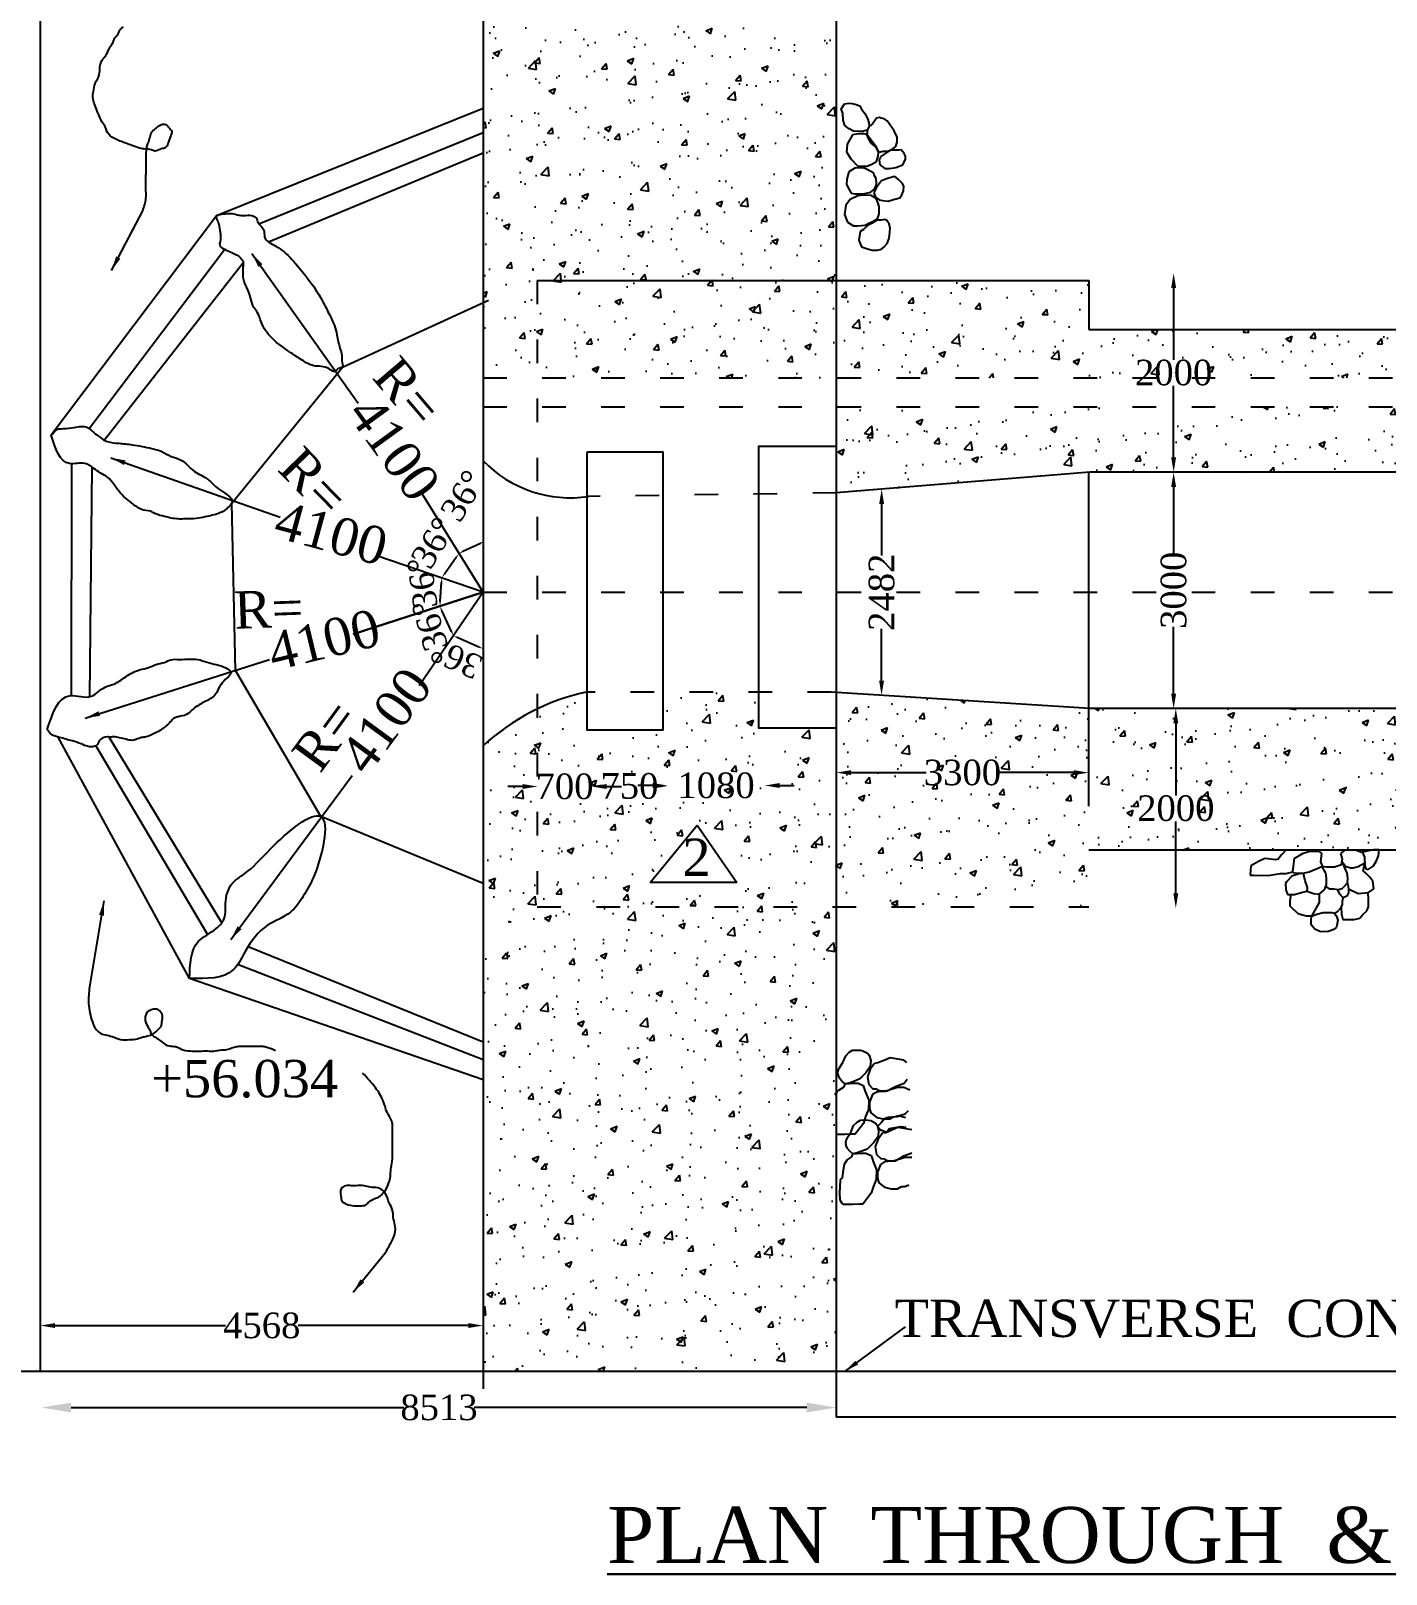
# Model space of a CAD drawing. Header units: millimetres. Extents: x 2343 to 98395, y -428 to 60462.
# Drawn here: x 50631 to 64402, y 14556 to 30239 of the extents above; entities that cross this region are included whole.
import ezdxf

# ---------------------------------------------------------------- set-up
doc = ezdxf.new("R2010")
doc.units = ezdxf.units.MM
doc.header["$MEASUREMENT"] = 0
doc.header["$PDMODE"] = 66
doc.header["$PDSIZE"] = 170
doc.linetypes.add('ACAD_ISO03W100', pattern=[30, 12, -18])
for name, color, linetype in [('DIM', 5, 'Continuous'), ('DOT LINE', 3, 'ACAD_ISO03W100'), ('DWG. LINE', 1, 'Continuous'), ('HATCH', 2, 'Continuous'), ('TEXT', 7, 'Continuous')]:
    doc.layers.add(name, color=color, linetype=linetype)
doc.layers.add('TITLE', color=7, linetype='Continuous', lineweight=30)
doc.styles.get("Standard").update_dxf_attribs({"font": 'times.ttf', "height": 260})
doc.dimstyles.get("Standard").update_dxf_attribs({"dimtxt": 260, "dimasz": 150, "dimexe": 0.18, "dimexo": 0.0625, "dimgap": 0.09, "dimtad": 0, "dimtih": 1, "dimtoh": 1, "dimdec": 1, "dimzin": 0, "dimdsep": 46, "dimtxsty": 'Standard', "dimcen": 0.09, "dimse1": 1, "dimse2": 1, "dimclrd": 5, "dimclre": 5, "dimclrt": 4, "dimadec": 0, "dimazin": 0, "dimtfac": 1, "dimtdec": 1, "dimtofl": 0, "dimtmove": 0, "dimatfit": 3, "dimfxl": 0, "dimtolj": 1, "dimtzin": 0, "dimarcsym": 0})
pattern_1 = [(50, (1115, 3101.15), (680.423, -59.5293), [71.148, -782.629]), (355, (1115, 3101.15), (-131.625, 713.561), [56.9185, -626.1034]), (100.4514, (1171.7, 3096.2), (548.798, 654.031), [60.4666, -665.1326]), (46.1842, (1115, 3290.9), (1012.429, -157.018), [106.722, -1173.944]), (96.6356, (1199.3, 3277.8), (886.66, 924.089), [90.7, -997.699]), (351.1842, (1115, 3290.9), (886.659, 924.09), [85.378, -939.155]), (21, (1209.84, 3243.44), (566.251, -381.941), [71.148, -782.629]), (326, (1209.84, 3243.44), (230.819, 687.9075), [56.9185, -626.1034]), (71.4514, (1257, 3211.6), (797.07, 305.966), [60.4666, -665.1326]), (37.5, (1114.98, 3101.15), (11.53534, 315.79695), [0, -618.5143, 0, -635.5899, 0, -628.475]), (7.5, (1114.98, 3101.15), (249.5587, 374.1554), [0, -362.381, 0, -604.2847, 0, -239.532]), (327.5, (903.43, 3101.15), (506.4062, -21.3965), [0, -237.1604, 0, -739.9404, 0, -981.844]), (317.5, (808.57, 3101.15), (553.2347, 94.9637), [0, -308.3085, 0, -491.3963, 0, -697.2516])]

# ---------------------------------------------------------------- blocks, each defined once
blk = doc.blocks.new('*D34')
at = {"layer": 'Defpoints', "color": 0}
for p in [(50740, 16608), (58815, 16608), (58815, 16249)]:
    blk.add_point(p, dxfattribs=at)
at = {"layer": 'DIM', "color": 5, "lineweight": -2}
for p, q in [((51040, 16249), (54421, 16249)), ((58515, 16249), (55134, 16249))]:
    blk.add_line(p, q, dxfattribs=at)
at = {"layer": 'DIM', "color": 5}
for points in [[(51040, 16299), (51040, 16199), (50740, 16249)], [(58515, 16299), (58515, 16199), (58815, 16249)]]:
    blk.add_solid(points, dxfattribs=at)
at = {"layer": 'DIM', "color": 4, "insert": (54778, 16249), "char_height": 260, "attachment_point": 5}
blk.add_mtext('\\A1;8513', dxfattribs=at)
blk = doc.blocks.new('*D48')
at = {"layer": 'Defpoints', "color": 0}
for p in [(55777, 22557), (56331, 22560), (56331, 22557)]:
    blk.add_point(p, dxfattribs=at)
at = {"layer": 'DIM', "color": 5, "lineweight": -2}
for p, q in [((55627, 22560), (55477, 22560)), ((56481, 22560), (56631, 22560))]:
    blk.add_line(p, q, dxfattribs=at)
at = {"layer": 'DIM', "color": 5}
for points in [[(55627, 22585), (55627, 22535), (55777, 22560)], [(56481, 22585), (56481, 22535), (56331, 22560)]]:
    blk.add_solid(points, dxfattribs=at)
at = {"layer": 'DIM', "color": 4, "insert": (56054, 22560), "char_height": 260, "attachment_point": 5}
blk.add_mtext('\\A1;700', dxfattribs=at)
blk = doc.blocks.new('*D35')
at = {"layer": 'Defpoints', "color": 0}
for p in [(56331, 22557), (57096, 22564), (57096, 22557)]:
    blk.add_point(p, dxfattribs=at)
at = {"layer": 'DIM', "color": 5, "lineweight": -2}
for p, q in [((56431, 22564), (56439, 22564)), ((56996, 22564), (56987, 22564))]:
    blk.add_line(p, q, dxfattribs=at)
at = {"layer": 'DIM', "color": 5}
for points in [[(56431, 22580), (56431, 22547), (56331, 22564)], [(56996, 22580), (56996, 22547), (57096, 22564)]]:
    blk.add_solid(points, dxfattribs=at)
at = {"layer": 'DIM', "color": 4, "insert": (56713, 22564), "char_height": 260, "attachment_point": 5}
blk.add_mtext('\\A1;750', dxfattribs=at)
blk = doc.blocks.new('*D36')
at = {"layer": 'Defpoints', "color": 0}
for p in [(57099, 22563), (58088, 22570), (58088, 22563)]:
    blk.add_point(p, dxfattribs=at)
at = {"layer": 'DIM', "color": 5, "lineweight": -2}
for p, q in [((56949, 22570), (56799, 22570)), ((58238, 22570), (58388, 22570))]:
    blk.add_line(p, q, dxfattribs=at)
at = {"layer": 'DIM', "color": 5}
for points in [[(56949, 22595), (56949, 22545), (57099, 22570)], [(58238, 22595), (58238, 22545), (58088, 22570)]]:
    blk.add_solid(points, dxfattribs=at)
at = {"layer": 'DIM', "color": 4, "insert": (57593, 22570), "char_height": 260, "attachment_point": 5}
blk.add_mtext('\\A1;1080', dxfattribs=at)
blk = doc.blocks.new('*D49')
at = {"layer": 'Defpoints', "color": 0}
for p in [(62291, 23353), (62265, 21323), (62291, 21323)]:
    blk.add_point(p, dxfattribs=at)
at = {"layer": 'DIM', "color": 5, "lineweight": -2}
for p, q in [((62265, 23203), (62265, 22470)), ((62265, 21473), (62265, 22206))]:
    blk.add_line(p, q, dxfattribs=at)
at = {"layer": 'DIM', "color": 5}
for points in [[(62240, 23203), (62290, 23203), (62265, 23353)], [(62240, 21473), (62290, 21473), (62265, 21323)]]:
    blk.add_solid(points, dxfattribs=at)
at = {"layer": 'DIM', "color": 4, "insert": (62265, 22338), "char_height": 260, "attachment_point": 5}
blk.add_mtext('\\A1;2000', dxfattribs=at)
blk = doc.blocks.new('*D37')
at = {"layer": 'Defpoints', "color": 0}
for p in [(62243, 27776), (62265, 27776), (62265, 25754)]:
    blk.add_point(p, dxfattribs=at)
at = {"layer": 'DIM', "color": 5, "lineweight": -2}
for p, q in [((62243, 27626), (62243, 26897)), ((62243, 25904), (62243, 26633))]:
    blk.add_line(p, q, dxfattribs=at)
at = {"layer": 'DIM', "color": 5}
for points in [[(62218, 27626), (62268, 27626), (62243, 27776)], [(62218, 25904), (62268, 25904), (62243, 25754)]]:
    blk.add_solid(points, dxfattribs=at)
at = {"layer": 'DIM', "color": 4, "insert": (62243, 26765), "char_height": 260, "attachment_point": 5}
blk.add_mtext('\\A1;2000', dxfattribs=at)
blk = doc.blocks.new('*D51')
at = {"layer": 'Defpoints', "color": 0}
for p in [(59276, 25582), (59275, 23487), (59275, 23487)]:
    blk.add_point(p, dxfattribs=at)
at = {"layer": 'DIM', "color": 5, "lineweight": -2}
for p, q in [((59276, 25432), (59276, 24906)), ((59275, 23637), (59275, 24162))]:
    blk.add_line(p, q, dxfattribs=at)
at = {"layer": 'DIM', "color": 5}
for points in [[(59251, 25432), (59301, 25431), (59276, 25582)], [(59250, 23637), (59300, 23637), (59275, 23487)]]:
    blk.add_solid(points, dxfattribs=at)
at = {"layer": 'DIM', "color": 4, "insert": (59276, 24534), "char_height": 260, "attachment_point": 5, "rotation": 90}
blk.add_mtext('\\A1;2482', dxfattribs=at)
blk = doc.blocks.new('*D63')
at = {"layer": 'Defpoints', "color": 0}
for p in [(50727, 17082), (55226, 17082), (55226, 17082)]:
    blk.add_point(p, dxfattribs=at)
at = {"layer": 'DIM', "color": 5, "lineweight": -2}
for p, q in [((50877, 17082), (52607, 17082)), ((55076, 17082), (53347, 17082))]:
    blk.add_line(p, q, dxfattribs=at)
at = {"layer": 'DIM', "color": 5}
for points in [[(50877, 17107), (50877, 17057), (50727, 17082)], [(55076, 17107), (55076, 17057), (55226, 17082)]]:
    blk.add_solid(points, dxfattribs=at)
at = {"layer": 'DIM', "color": 4, "insert": (52977, 17082), "char_height": 260, "attachment_point": 5}
blk.add_mtext('\\A1;4568', dxfattribs=at)
blk = doc.blocks.new('*D64')
at = {"layer": 'Defpoints', "color": 0}
for p in [(61378, 22701), (58815, 22455), (61378, 22455)]:
    blk.add_point(p, dxfattribs=at)
at = {"layer": 'DIM', "color": 5, "lineweight": -2}
for p, q in [((58965, 22701), (59727, 22701)), ((61228, 22701), (60466, 22701))]:
    blk.add_line(p, q, dxfattribs=at)
at = {"layer": 'DIM', "color": 5}
for points in [[(58965, 22726), (58965, 22676), (58815, 22701)], [(61228, 22726), (61228, 22676), (61378, 22701)]]:
    blk.add_solid(points, dxfattribs=at)
at = {"layer": 'DIM', "color": 4, "insert": (60097, 22701), "char_height": 260, "attachment_point": 5}
blk.add_mtext('\\A1;3300', dxfattribs=at)
blk = doc.blocks.new('*D65')
at = {"layer": 'Defpoints', "color": 0}
for p in [(62243, 25754), (62243, 23353), (62243, 23353)]:
    blk.add_point(p, dxfattribs=at)
at = {"layer": 'DIM', "color": 5, "lineweight": -2}
for p, q in [((62243, 25604), (62243, 24923)), ((62243, 23503), (62243, 24184))]:
    blk.add_line(p, q, dxfattribs=at)
at = {"layer": 'DIM', "color": 5}
for points in [[(62218, 25604), (62268, 25604), (62243, 25754)], [(62218, 23503), (62268, 23503), (62243, 23353)]]:
    blk.add_solid(points, dxfattribs=at)
at = {"layer": 'DIM', "color": 4, "insert": (62243, 24554), "char_height": 260, "attachment_point": 5, "rotation": 90}
blk.add_mtext('\\A1;3000', dxfattribs=at)

msp = doc.modelspace()

# ---------------------------------------------------------------- hatches: boundary and pattern name
at = {"layer": 'HATCH'}
h = msp.add_hatch(dxfattribs=at)
h.set_pattern_fill('AR-CONC', color=256, scale=94.864159, style=0)
h.set_pattern_definition(pattern_1)
h.paths.add_polyline_path([(58815.05, 30282.85), (55226.1, 30282.85), (55226.1, 26714.43), (55777.19, 26714.43), (55777.19, 27701.31), (58815.05, 27701.31)])
h = msp.add_hatch(dxfattribs=at)
h.set_pattern_fill('AR-CONC', color=256, scale=94.864159, style=0)
h.set_pattern_definition(pattern_1)
h.paths.add_polyline_path([(58815.05, 27701.31), (55777.19, 27701.31), (55777.19, 26714.43), (58815.05, 26714.43)])
h = msp.add_hatch(dxfattribs=at)
h.set_pattern_fill('AR-CONC', color=256, scale=94.864159, style=0)
h.set_pattern_definition(pattern_1)
h.paths.add_polyline_path([(63714.05, 27202.49), (61382.65, 27202.49), (61382.65, 27701.31), (58815.05, 27701.31), (58815.05, 26714.43), (63669.47, 26714.43)])
h.paths.add_polyline_path([(61923.5, 26908.89), (62562.66, 26908.89), (62562.66, 26621.01), (61923.5, 26621.01)], flags=9)
h = msp.add_hatch(dxfattribs=at)
h.set_pattern_fill('AR-CONC', color=256, scale=94.864159, style=0)
h.set_pattern_definition(pattern_1)
h.paths.add_polyline_path([(71968.47, 27202.49), (63714.05, 27202.49), (63669.47, 26714.43), (71825.35, 26714.43)])
h = msp.add_hatch(dxfattribs=at)
h.set_pattern_fill('AR-CONC', color=256, scale=94.864159, style=0)
h.set_pattern_definition(pattern_1)
h.paths.add_polyline_path([(71738.91, 26419.66), (63642.55, 26419.66), (63581.73, 25753.65), (71543.61, 25753.65)])
h.paths.add_polyline_path([(65575.22, 26622.01), (66187.56, 26622.01), (66187.56, 26334.14), (65575.22, 26334.14)], flags=9)
h = msp.add_hatch(dxfattribs=at)
h.set_pattern_fill('AR-CONC', color=256, scale=94.864159, style=0)
h.set_pattern_definition(pattern_1)
h.paths.add_polyline_path([(63642.55, 26419.66), (58815.05, 26419.66), (58815.05, 25543.96), (61391.1, 25753.65), (63581.73, 25753.65)])
h = msp.add_hatch(dxfattribs=at)
h.set_pattern_fill('AR-CONC', color=256, scale=94.864159, style=0)
h.set_pattern_definition(pattern_1)
h.paths.add_polyline_path([(58815.05, 23152.87), (58028.46, 23152.87), (58028.46, 23519.04), (57053.18, 23519.04), (57053.18, 23133.38), (56282.7, 23133.38), (56282.7, 23519.04), (56271.99, 23519.04, 0.05823823), (55777.19, 23348.04), (55777.19, 21336.56), (58815.05, 21336.56)])
h.paths.add_polyline_path([(57803.44, 21585.43), (56924.62, 21585.43), (57401.33, 22167.31)], flags=16)
h.paths.add_polyline_path([(55806.57, 22704.5), (56301.27, 22704.5), (56301.27, 22416.07), (55806.57, 22416.07)], flags=24)
h.paths.add_polyline_path([(56465.93, 22707.78), (56960.63, 22707.78), (56960.63, 22419.36), (56465.93, 22419.36)], flags=24)
h.paths.add_polyline_path([(57287.27, 22714.07), (57899.61, 22714.07), (57899.61, 22426.19), (57287.27, 22426.19)], flags=24)
h.paths.add_polyline_path([(58204.06, 22730.92), (58698.76, 22730.92), (58698.76, 22442.5), (58204.06, 22442.5)], flags=24)
h.paths.add_polyline_path([(57156.73, 21556.22), (57626.19, 21556.22), (57626.19, 22124.17), (57156.73, 22124.17)], flags=24)
h = msp.add_hatch(dxfattribs=at)
h.set_pattern_fill('AR-CONC', color=256, scale=94.864159, style=0)
h.set_pattern_definition(pattern_1)
h.paths.add_polyline_path([(58815.05, 23515.78), (58815.05, 21336.56), (61379.41, 21336.56), (61379.41, 21915.42), (61912.34, 21915.42), (61812.51, 23353.49), (61391.48, 23353.49)])
h.paths.add_polyline_path([(59779.69, 22730.65), (60413.51, 22730.65), (60413.51, 22442.77), (59779.69, 22442.77)], flags=24)
h = msp.add_hatch(dxfattribs=at)
h.set_pattern_fill('AR-CONC', color=256, scale=94.864159, style=0)
h.set_pattern_definition(pattern_1)
h.paths.add_polyline_path([(58815.05, 21336.56), (55777.19, 21336.56), (55777.19, 23348.04, 0.07430712), (55226.1, 22973.1), (55226.1, 16616.46), (58815.05, 16616.46)])
h = msp.add_hatch(dxfattribs=at)
h.set_pattern_fill('AR-CONC', color=256, scale=94.864159, style=0)
h.set_pattern_definition(pattern_1)
h.paths.add_polyline_path([(67121.33, 23353.49), (61812.51, 23353.49), (61912.34, 21915.42), (67014.42, 21915.42)])
h.paths.add_polyline_path([(61948.03, 22482.03), (62581.85, 22482.03), (62581.85, 22194.15), (61948.03, 22194.15)], flags=24)
h.paths.add_polyline_path([(66257.03, 22778.4), (66869.37, 22778.4), (66869.37, 22490.52), (66257.03, 22490.52)], flags=24)

# ---------------------------------------------------------------- linework, layer by layer
at = {"layer": 'DIM', "color": 5}
for p, q in [((55021.8, 24949.8), (55199.88, 25034.35)), ((54833.51, 24720.83), (54953.15, 24890.02))]:
    msp.add_line(p, q, dxfattribs=at)
at = {"layer": 'DIM'}
for p, q in [((54789.94, 24438.79), (54803.79, 24634.99)), ((54904.31, 24134.85), (54805.66, 24350.14)), ((55182.42, 23977.26), (54964.01, 24074.41))]:
    msp.add_line(p, q, dxfattribs=at)
for points, knots in [([(51767.74, 28411.22), (51782.3, 28453.04), (51805.14, 28518.59), (51799.42, 28613.87), (51800.81, 28686.27), (51800, 28757.27), (51802.24, 28829.98), (51802.12, 28905.79), (51800.32, 28974.96), (51804.9, 29028.61), (51811.2, 29073.08), (51832.11, 29118.82), (51842.57, 29163.22), (51854.2, 29212.39), (51894.11, 29241.55), (51935.27, 29279.44), (52001.1, 29302.97), (52032.8, 29253.91), (52071.45, 29220.93), (52046.44, 29162.14), (52029.53, 29111.84), (52007.19, 29044.92), (51945.59, 29044.6), (51901.6, 29005.5), (51848.4, 29034.96), (51795.64, 29036.45), (51728.52, 29044.61), (51642.95, 29082.54), (51525.82, 29118.43), (51407.48, 29177.28), (51389.67, 29269.4), (51347.49, 29316.2), (51321, 29387.34), (51285.48, 29468.83), (51254.42, 29548.26), (51267.75, 29631.57), (51278.38, 29710.39), (51336.71, 29785.53), (51325.72, 29871.66), (51349.51, 29941.01), (51399.16, 29987.3), (51417.24, 30049.53), (51450.74, 30094.67), (51473.21, 30132.45), (51481.39, 30172.08), (51520.8, 30197.35), (51527.22, 30237.44), (51545.88, 30261.1), (51559.08, 30272.28), (51567.27, 30279.46), (51571.08, 30282.85)], [0, 0, 0, 0, 138.11073785, 216.46555851, 299.01798324, 367.57854617, 440.87837611, 529.02760627, 607.38242693, 659.32270884, 699.39551493, 748.53117859, 816.76621052, 844.6468291, 905.02893303, 961.50159667, 1032.89797724, 1078.42633217, 1132.77428401, 1174.51784791, 1257.72703238, 1321.09035035, 1361.50186067, 1437.22523957, 1478.40462278, 1537.81081399, 1604.34667957, 1690.71245942, 1829.35202897, 2007.99028584, 2046.70937112, 2117.76714144, 2201.03885921, 2284.46169309, 2401.90849781, 2459.54822246, 2548.48560587, 2651.19238846, 2741.01410216, 2810.95184301, 2874.78282931, 2950.04691032, 3009.85456567, 3051.73719498, 3088.79270193, 3132.38738181, 3188.05063857, 3208.2566162, 3226.57361459, 3242.68988585, 3242.68988585, 3242.68988585, 3242.68988585]), ([(51224.49, 20502.77), (51219.38, 20445.27), (51211.46, 20356.18), (51234.4, 20235.83), (51262.58, 20137.15), (51318.83, 20045.48), (51409.48, 20036.3), (51480.78, 20009.65), (51549.22, 19983.71), (51624.26, 19987.29), (51690.7, 19988.81), (51754.36, 20010.1), (51807.67, 20023.89), (51865.13, 20034.82), (51909.48, 20077.19), (51963.04, 20120.19), (51961.95, 20183.49), (51974.8, 20237.13), (51947.4, 20274.8), (51912.9, 20304.81), (51862.98, 20294), (51806.85, 20272.69), (51780.47, 20196.81), (51813.22, 20128.87), (51841.25, 20085), (51856.69, 20031.73), (51909.65, 20005.26), (51967.8, 19959.7), (52027.43, 19915.92), (52110.02, 19924.43), (52179.5, 19873.91), (52272.96, 19871.69), (52360.61, 19871.85), (52432.62, 19872.99), (52494.35, 19869.99), (52553.26, 19884.31), (52633.4, 19882.63), (52702.27, 19918.64), (52774.59, 19922.61), (52831.91, 19921.5), (52892.27, 19922.04), (52939.37, 19921.22), (52974.57, 19922.61), (53004.32, 19918.19), (53064.12, 19902.31), (53099.08, 19887.24), (53116.15, 19875.67)], [0, 0, 0, 0, 181.61601455, 281.41496966, 383.00129414, 514.09182262, 578.9929181, 659.72530544, 757.1091928, 804.78522289, 895.84814948, 965.98504216, 1015.22073048, 1071.19944591, 1145.92384941, 1206.83749089, 1275.56655648, 1335.52108907, 1370.06334016, 1417.42875116, 1469.92151855, 1519.4398982, 1603.63568349, 1683.34815913, 1750.71491506, 1768.70395721, 1855.91950346, 1917.22253712, 2010.12110438, 2075.00629599, 2166.6809968, 2265.87354621, 2362.76357048, 2445.81220349, 2493.48823359, 2557.21423326, 2636.02446335, 2743.09582625, 2794.0564811, 2863.26372285, 2924.78114421, 2984.76060149, 3012.44338401, 3035.71640898, 3080.10191253, 3200.81738347, 3200.81738347, 3200.81738347, 3200.81738347])]:
    msp.add_open_spline(points, degree=3, knots=knots, dxfattribs=at)
msp.add_spline([(54235.52, 17824.72), (54298.25, 17940.59), (54328.89, 18013.74), (54330.6, 18107.3), (54313.57, 18182.15), (54306.67, 18250.84), (54270.92, 18329.09), (54253.9, 18378.43), (54218.15, 18443.07), (54155.16, 18482.2), (54080.25, 18487.3), (54018.96, 18502.61), (53937.24, 18502.61), (53889.57, 18502.61), (53828.29, 18502.61), (53785.72, 18475.39), (53780.62, 18398.84), (53794.24, 18346.1), (53836.8, 18317.18), (53916.81, 18300.17), (53976.4, 18300.17), (54034.28, 18308.68), (54068.33, 18341), (54117.7, 18369.92), (54175.59, 18395.44), (54204.53, 18422.66), (54238.58, 18465.19), (54269.32, 18535.48), (54284.64, 18598.42), (54288.05, 18671.57), (54301.67, 18748.13), (54305.05, 18866.29), (54305.05, 18963.25), (54305.05, 19043.21), (54305.05, 19129.97), (54286.32, 19186.11), (54245.33, 19261.76), (54224.9, 19326.41), (54192.55, 19404.66), (54155.1, 19467.61), (54110.84, 19525.45), (54071.68, 19571.38), (54001.88, 19647.93)], degree=3, dxfattribs=at)
at = {"layer": 'DIM', "color": 5}
for points in [[(55018.86, 24956.02), (55025.62, 24941.72), (54979.36, 24928.6)], [(55196.07, 25040.66), (55204.22, 25027.15), (55226.1, 25046.48)], [(54946.69, 24894.58), (54959.6, 24885.45), (54980.53, 24928.75)], [(54827.9, 24724.79), (54840.81, 24715.67), (54806.97, 24681.5)]]:
    msp.add_solid(points, dxfattribs=at)
at = {"layer": 'DIM'}
for points in [[(54795.9, 24635.55), (54811.68, 24634.43), (54807.13, 24682.3)], [(54782.06, 24439.35), (54797.83, 24438.24), (54786.6, 24391.48)], [(54798.47, 24346.84), (54812.85, 24353.43), (54785.9, 24393.26)], [(54897.62, 24131.78), (54911.99, 24138.36), (54924.57, 24091.95)], [(54960.79, 24067.19), (54967.22, 24081.63), (54924.57, 24091.95)], [(55179.84, 23971.44), (55186.26, 23985.89), (55226.39, 23959.39)]]:
    msp.add_solid(points, dxfattribs=at)
at = {"layer": 'DOT LINE', "ltscale": 20}
for p, q in [((55777.19, 27701.31), (55777.19, 21336.56)), ((55226.1, 26714.43), (77198, 26714.43)), ((55226.1, 26419.66), (77198, 26419.66)), ((58815.05, 25543.96), (56282.7, 25507.99)), ((55226.1, 24533.97), (77198, 24533.97)), ((58763.29, 23519.04), (56271.99, 23519.04)), ((55777.19, 21336.56), (61379.41, 21336.56))]:
    msp.add_line(p, q, dxfattribs=at)
at = {"layer": 'DWG. LINE'}
for p, q in [((55226.1, 56248.17), (55226.1, 16437.75)), ((50727.17, 16616.46), (50727.17, 56123.99)), ((58815.05, 45064.71), (58815.05, 16150.26)), ((55226.1, 29449.98), (52518.34, 28359.57)), ((52947.81, 28278.29), (55226.1, 29207.47)), ((53046.35, 28093.89), (55226.1, 28998.04)), ((52518.34, 28359.57), (50837.82, 26130.52)), ((51222.6, 26198.33), (52598.66, 28017.96)), ((51375.54, 26079.68), (52791.32, 27889.68)), ((55777.19, 27701.31), (61382.65, 27701.31)), ((61382.65, 27701.31), (61382.65, 27202.49)), ((53796.87, 26822.4), (55281.26, 27500.72)), ((61382.65, 27202.49), (77198, 27202.49)), ((52673.34, 25440.85), (53796.87, 26822.4)), ((51045.46, 25840.14), (51041.6, 23484.02)), ((51230.24, 23472.61), (51255, 25805.01)), ((61391.1, 25753.65), (58815.05, 25543.96)), ((61378.15, 25752.6), (61378.15, 22360.31)), ((77198, 25753.65), (61391.1, 25753.65)), ((52708.89, 23738.81), (52673.34, 25440.85)), ((55226.1, 24533.97), (54613.4, 25522.44)), ((55226.1, 24533.97), (54147.87, 24903.9)), ((55226.1, 24533.97), (53907.43, 24106.44)), ((53907.43, 24106.44), (55226.1, 24533.97)), ((55226.1, 24533.97), (54577.53, 23582.83)), ((53577.47, 22255.01), (52708.89, 23738.81)), ((61391.48, 23353.49), (58763.29, 23519.04)), ((77194.98, 23353.49), (61391.48, 23353.49)), ((52243.49, 20609.91), (50909.4, 23062.71)), ((52570.64, 21175.36), (51425.5, 23062.33)), ((51290.41, 22972.52), (52424.83, 21054.99)), ((55226.1, 21573.03), (53577.47, 22255.01)), ((56924.62, 21585.43), (57401.33, 22167.31)), ((57401.33, 22167.31), (57803.44, 21585.43)), ((61379.41, 21915.42), (77207.17, 21915.42)), ((57803.44, 21585.43), (56924.62, 21585.43)), ((52838.72, 20933.38), (55226.1, 19965.01)), ((55226.1, 19783.3), (52731.81, 20750.19)), ((55226.1, 19580.01), (52243.49, 20609.91)), ((58815.05, 19023.8), (58815.05, 19023.8)), ((64910.63, 16616.46), (45980.94, 16616.46)), ((77198, 16150.26), (58815.05, 16150.26))]:
    msp.add_line(p, q, dxfattribs=at)
msp.add_lwpolyline([(56282.7, 25959.6), (57053.18, 25959.6), (57053.18, 23133.38), (56282.7, 23133.38)], close=True, dxfattribs=at)
msp.add_lwpolyline([(58815.05, 23152.87), (58028.46, 23152.87), (58028.46, 26018.07), (58815.05, 26018.07)], dxfattribs=at)
for centre, radius, start, end in [((56113.57, 26730.39), 1236, 224.109653, 278.574985), ((56756.15, 21316.73), 2254.91, 102.398747, 132.729605)]:
    msp.add_arc(centre, radius, start, end, dxfattribs=at)
for points in [[(52535.92, 28368.33), (52676.11, 28381.29), (52744.24, 28367.11), (52793.92, 28362.85), (52874.82, 28362.85), (52920.24, 28337.32), (52940.11, 28290.52), (52997.48, 28216.56), (53006, 28145.64), (53119.55, 28052.03), (53204.71, 27992.46), (53356.58, 27830.78), (53581.26, 27517.76), (53659.49, 27365.14), (53716.27, 27243.16), (53740.4, 27150.97), (53771.62, 27014.81), (53790.07, 26941.06), (53794.33, 26864.47), (53800.01, 26826.18), (53751.75, 26806.32), (53719.11, 26777.96), (53660.91, 26804.9), (53503.36, 26836.11), (53386.97, 26892.84), (53272, 26968.01), (53196.78, 27020.49), (53028.46, 27176.49), (53002.92, 27214.79), (52961.75, 27304.14), (52934.79, 27373.64), (52896.36, 27426.82), (52866.55, 27514.76), (52832.49, 27612.62), (52791.33, 27720.41), (52787.04, 27802.05), (52789.88, 27847.44), (52789.88, 27894.24), (52768.59, 27922.61), (52744.46, 27948.14), (52713.23, 27963.74), (52672.07, 27983.6), (52611.04, 28011.96), (52552.84, 28058.77), (52559.94, 28116.92), (52559.94, 28177.9), (52554.22, 28215.35), (52542.87, 28270.67), (52524.41, 28321.73), (52518.74, 28360.02), (52538.61, 28367.11)], [(50837.82, 26130.52), (51024.81, 25841.75), (51177.8, 25841.75), (51272.24, 25792.68), (51338.35, 25745.49), (51412.52, 25699.79), (51469.18, 25635.62), (51539.07, 25545.02), (51586.29, 25495.95), (51654.29, 25443.1), (51756.28, 25375.16), (51845.05, 25356.28), (51897.94, 25331.75), (51988.6, 25303.44), (52126.49, 25278.9), (52202.04, 25278.9), (52309.7, 25282.67), (52402.25, 25299.66), (52544.42, 25337.41), (52597.31, 25363.83), (52633.19, 25394.03), (52673.34, 25440.85), (52508.53, 25607.31), (52425.43, 25684.69), (52293.21, 25762.07), (52151.55, 25880.98), (52057.11, 25914.95), (51962.4, 25963.05), (51860.41, 25995.14), (51660.19, 26032.89), (51524.2, 26047.99), (51408.98, 26064.97), (51356.1, 26091.4), (51318.32, 26119.71), (51254.1, 26170.67), (51206.88, 26208.42), (51072.16, 26208.36), (50960.72, 26197.03), (50879.5, 26178.16), (50841.72, 26132.86), (50837.82, 26130.52)], [(50797.89, 23139.27), (51031.81, 23483.39), (51246.23, 23476.89), (51385.93, 23571.04), (51473.65, 23600.26), (51595, 23675.79), (51736.03, 23745.48), (51826.52, 23767.8), (51903.6, 23799.06), (51987.38, 23821.38), (52056.65, 23848.18), (52139.31, 23851.52), (52251.87, 23854.89), (52326.72, 23851.54), (52423.91, 23822.51), (52514.39, 23799.07), (52612.7, 23764.47), (52659.62, 23728.75), (52575.83, 23614.89), (52499.76, 23488.16), (52395.87, 23420.07), (52342.25, 23389.93), (52284.16, 23350.86), (52211.55, 23290.58), (52132.23, 23269.37), (52093.68, 23257.65), (52047.88, 23217.46), (51962.98, 23141.55), (51864.67, 23089.09), (51803.23, 23063.41), (51754.81, 23056.41), (51655.39, 23028.51), (51600.65, 23039.67), (51531.39, 23055.3), (51472.19, 23064.23), (51425.5, 23062.33), (51408.51, 23064.23), (51325.54, 23023.78), (51300.96, 22979.13), (51271.92, 22966.85), (51211.59, 22966.85), (51141.21, 22992.53), (51052.96, 23022.67), (50988.17, 23039.41), (50923.38, 23059.51), (50837.04, 23087.51), (50798.2, 23138.9)], [(52243.49, 20609.91), (52688.92, 20699.31), (52809.81, 20884.38), (53036.91, 21149.73), (53267.52, 21282.4), (53397.27, 21444.1), (53502.09, 21639.62), (53578.96, 22254.1), (53068.84, 21929.4), (52789.32, 21664.06), (52698.48, 21597.72), (52611.13, 21398.72), (52593.66, 21217.17), (52513.3, 21115.92), (52331.61, 20983.25), (52243.49, 20609.91)]]:
    msp.add_spline(points, degree=3, dxfattribs=at)
at = {"layer": 'HATCH'}
for p, q in [((58865.46, 29444.4), (58897.04, 29496.64)), ((58897.04, 29496.64), (58941.37, 29503.29)), ((58941.37, 29503.29), (58971.29, 29501.07)), ((58971.29, 29501.07), (59006.75, 29495.54)), ((59006.75, 29495.54), (59053.3, 29475.6)), ((58880.41, 29402.51), (58865.46, 29444.4)), ((58883.74, 29331.64), (58880.41, 29402.51)), ((58900.36, 29277.38), (58883.74, 29331.64)), ((59053.3, 29475.6), (59072.14, 29444.6)), ((59072.14, 29444.6), (59108.71, 29395.87)), ((59108.71, 29395.87), (59135.31, 29339.39)), ((59135.31, 29339.39), (59145.28, 29303.95)), ((59221.99, 29350.15), (59186.53, 29295.89)), ((59254.13, 29359.01), (59221.99, 29350.15)), ((59271.86, 29351.26), (59254.13, 29359.01)), ((59301.78, 29344.61), (59271.86, 29351.26)), ((59330.6, 29325.79), (59301.78, 29344.61)), ((58944.69, 29243.05), (58900.36, 29277.38)), ((58978.18, 29180.72), (58923.88, 29088.8)), ((58990.13, 29218.68), (58944.69, 29243.05)), ((59039.13, 29191.79), (58978.18, 29180.72)), ((59078.79, 29216.47), (58990.13, 29218.68)), ((59096.76, 29191.79), (59039.13, 29191.79)), ((59128.66, 29229.76), (59078.79, 29216.47)), ((59124.47, 29186.25), (59096.76, 29191.79)), ((59144.4, 29138.24), (59124.47, 29186.25)), ((59149.71, 29267.41), (59128.66, 29229.76)), ((59149.71, 29267.41), (59128.66, 29229.76)), ((59128.66, 29229.76), (59130.01, 29185.15)), ((59130.01, 29185.15), (59179.88, 29117.6)), ((59145.28, 29303.95), (59149.71, 29267.41)), ((59186.53, 29295.89), (59149.71, 29267.41)), ((59357.2, 29291.46), (59330.6, 29325.79)), ((59402.63, 29221.69), (59357.2, 29291.46)), ((59434.77, 29157.46), (59402.63, 29221.69)), ((58922.77, 29038.97), (58917.21, 29010.89)), ((58923.88, 29088.8), (58922.77, 29038.97)), ((59167.67, 29097.27), (59144.4, 29138.24)), ((59219.22, 29056.13), (59167.67, 29097.27)), ((59179.88, 29117.6), (59208.69, 29077.73)), ((59208.69, 29077.73), (59229.75, 29034.54)), ((59245.25, 29007.57), (59219.22, 29056.13)), ((59229.75, 29034.54), (59255.24, 29006.85)), ((59255.24, 29006.85), (59287.38, 29014.61)), ((59287.38, 29014.61), (59337.25, 29014.61)), ((59366.19, 29026.78), (59320.98, 29000.16)), ((59337.25, 29014.61), (59379.36, 29032.33)), ((59405.45, 29027.47), (59366.19, 29026.78)), ((59379.36, 29032.33), (59420.36, 29063.33)), ((59448.93, 29027.47), (59405.45, 29027.47)), ((59420.36, 29063.33), (59434.77, 29109.84)), ((59434.77, 29109.84), (59434.77, 29157.46)), ((59475.02, 29028.71), (59448.93, 29027.47)), ((59504.83, 28992.71), (59475.02, 29028.71)), ((58917.21, 29010.89), (58963.76, 28940.02)), ((58963.76, 28940.02), (59032.47, 28862.5)), ((59032.47, 28862.5), (59126.67, 28864.71)), ((59126.67, 28864.71), (59168.78, 28881.32)), ((59168.78, 28881.32), (59223.08, 28910.12)), ((59223.08, 28910.12), (59241.92, 28966.59)), ((59241.92, 28966.59), (59245.25, 29007.57)), ((59267.56, 28960.44), (59251.41, 28929.4)), ((59251.41, 28929.4), (59258.87, 28876.03)), ((59258.87, 28876.03), (59307.31, 28841.27)), ((59320.98, 29000.16), (59267.56, 28960.44)), ((59419.12, 28848.72), (59489.92, 28876.03)), ((59489.92, 28876.03), (59518.49, 28934.37)), ((59517.25, 28964.16), (59504.83, 28992.71)), ((59518.49, 28934.37), (59517.25, 28964.16)), ((58920.98, 28733.27), (58918.49, 28676.17)), ((58943.34, 28805.27), (58920.98, 28733.27)), ((59002.96, 28842.51), (58943.34, 28805.27)), ((59047.68, 28847.48), (59002.96, 28842.51)), ((59088.68, 28847.48), (59047.68, 28847.48)), ((59128.43, 28828.86), (59088.68, 28847.48)), ((59196.75, 28791.62), (59128.43, 28828.86)), ((59199.16, 28772.41), (59196.75, 28791.62)), ((59221.79, 28739.37), (59199.16, 28772.41)), ((59222.66, 28688.93), (59221.79, 28739.37)), ((59274, 28715.02), (59246.15, 28681.1)), ((59324.48, 28735.02), (59274, 28715.02)), ((59307.31, 28841.27), (59354.52, 28840.03)), ((59381.92, 28753.28), (59324.48, 28735.02)), ((59354.52, 28840.03), (59419.12, 28848.72)), ((59402.8, 28758.5), (59381.92, 28753.28)), ((59426.3, 28745.45), (59402.8, 28758.5)), ((59446.32, 28728.06), (59426.3, 28745.45)), ((59483.74, 28690.67), (59446.32, 28728.06)), ((58918.49, 28676.17), (58949.39, 28620.23)), ((58949.39, 28620.23), (58967.66, 28588.92)), ((59034.76, 28560.8), (58955.39, 28524.62)), ((58967.66, 28588.92), (59002.47, 28583.7)), ((59002.47, 28583.7), (59050.34, 28582.83)), ((59097.42, 28570.54), (59034.76, 28560.8)), ((59050.34, 28582.83), (59086.89, 28582.83)), ((59086.89, 28582.83), (59153.9, 28597.62)), ((59169.82, 28564.98), (59097.42, 28570.54)), ((59153.9, 28597.62), (59176.53, 28608.92)), ((59218.56, 28534.36), (59169.82, 28564.98)), ((59176.53, 28608.92), (59203.51, 28630.66)), ((59220.91, 28639.36), (59196.55, 28593.27)), ((59196.55, 28593.27), (59212.21, 28549.79)), ((59203.51, 28630.66), (59217.43, 28659.36)), ((59212.21, 28549.79), (59250.5, 28521.09)), ((59217.43, 28659.36), (59222.66, 28688.93)), ((59246.15, 28681.1), (59220.91, 28639.36)), ((59396.71, 28526.31), (59459.37, 28543.7)), ((59459.37, 28543.7), (59479.39, 28572.4)), ((59479.39, 28572.4), (59498.54, 28611.53)), ((59502.89, 28660.23), (59483.74, 28690.67)), ((59498.54, 28611.53), (59502.89, 28660.23)), ((58912.22, 28467.58), (58896.9, 28371.57)), ((58955.39, 28524.62), (58912.22, 28467.58)), ((59236.66, 28495.4), (59218.56, 28534.36)), ((59250.59, 28455.05), (59236.66, 28495.4)), ((59250.5, 28521.09), (59286.19, 28515)), ((59250.59, 28432.79), (59250.59, 28455.05)), ((59250.59, 28378.53), (59250.59, 28432.79)), ((59286.19, 28515), (59341.88, 28509.78)), ((59341.88, 28509.78), (59396.71, 28526.31)), ((58896.9, 28371.57), (58927.54, 28293.65)), ((58927.54, 28293.65), (58988.8, 28256.08)), ((58988.8, 28256.08), (59031.97, 28256.08)), ((59031.97, 28256.08), (59107.16, 28265.82)), ((59139.38, 28263.69), (59090.64, 28221.95)), ((59107.16, 28265.82), (59144.76, 28283.91)), ((59179.76, 28283.17), (59139.38, 28263.69)), ((59144.76, 28283.91), (59193.5, 28306.17)), ((59225.71, 28315.17), (59179.76, 28283.17)), ((59193.5, 28306.17), (59235.27, 28329.83)), ((59271.66, 28316.57), (59225.71, 28315.17)), ((59235.27, 28329.83), (59250.59, 28378.53)), ((59309.26, 28320.74), (59271.66, 28316.57)), ((59327.36, 28311), (59309.26, 28320.74)), ((59352.42, 28279), (59327.36, 28311)), ((59360.78, 28231.69), (59352.42, 28279)), ((59357.99, 28196.9), (59360.78, 28231.69)), ((59057.22, 28198.3), (59044.69, 28113.42)), ((59044.69, 28113.42), (59072.54, 28045.24)), ((59090.64, 28221.95), (59057.22, 28198.3)), ((59302.3, 28045.24), (59331.54, 28078.63)), ((59331.54, 28078.63), (59348.25, 28121.77)), ((59348.25, 28121.77), (59355.21, 28160.73)), ((59355.21, 28160.73), (59357.99, 28196.9)), ((59072.54, 28045.24), (59121.28, 28027.15)), ((59121.28, 28027.15), (59181.15, 28010.45)), ((59181.15, 28010.45), (59229.89, 28009.06)), ((59229.89, 28009.06), (59275.84, 28021.59)), ((59275.84, 28021.59), (59302.3, 28045.24)), ((63112.07, 21802.43), (63028.79, 21753.47)), ((63170.86, 21826.9), (63112.07, 21802.43)), ((63232.09, 21822.01), (63170.86, 21826.9)), ((63278.63, 21814.67), (63232.09, 21822.01)), ((63305.58, 21822.01), (63278.63, 21814.67)), ((63337.42, 21866.07), (63305.58, 21822.01)), ((63386.41, 21915.42), (63337.42, 21866.07)), ((63462.35, 21751.03), (63472.14, 21831.8)), ((63472.14, 21831.8), (63523.58, 21861.17)), ((63523.58, 21861.17), (63560.32, 21883.2)), ((63560.32, 21883.2), (63628.91, 21902.78)), ((63628.91, 21902.78), (63682.8, 21902.78)), ((63682.8, 21902.78), (63721.99, 21900.33)), ((63721.99, 21900.33), (63746.49, 21878.3)), ((63746.49, 21878.3), (63734.24, 21795.08)), ((63942.44, 21880.75), (63988.98, 21915.42)), ((63959.59, 21824.46), (63942.44, 21880.75)), ((63949.79, 21768.16), (63959.59, 21824.46)), ((63988.98, 21915.42), (64089.41, 21915.42)), ((64089.41, 21915.42), (64162.9, 21890.54)), ((64273.12, 21915.42), (64157.73, 21892.29)), ((64162.9, 21890.54), (64182.49, 21841.59)), ((64182.49, 21841.59), (64184.94, 21758.37)), ((64331.91, 21915.42), (64273.12, 21915.42)), ((64300.07, 21797.53), (64324.56, 21856.28)), ((64324.56, 21856.28), (64331.91, 21915.42)), ((63028.79, 21753.47), (63018.99, 21660.46)), ((63018.99, 21660.46), (63055.73, 21658.02)), ((63055.73, 21658.02), (63202.7, 21655.57)), ((63202.7, 21655.57), (63325.17, 21675.15)), ((63325.17, 21675.15), (63386.41, 21675.15)), ((63386.41, 21675.15), (63455, 21692.28)), ((63442.75, 21648.22), (63391.31, 21591.93)), ((63528.48, 21676.37), (63442.75, 21648.22)), ((63506.44, 21677.6), (63453.98, 21684.16)), ((63455, 21692.28), (63462.35, 21751.03)), ((63550.53, 21675.15), (63506.44, 21677.6)), ((63619.11, 21689.83), (63550.53, 21675.15)), ((63567.67, 21645.78), (63560.91, 21677.37)), ((63579.92, 21601.72), (63567.67, 21645.78)), ((63702.39, 21724.1), (63619.11, 21689.83)), ((63753.83, 21748.58), (63702.39, 21724.1)), ((63734.24, 21795.08), (63753.83, 21748.58)), ((63770.98, 21706.97), (63751.67, 21747.55)), ((63753.83, 21748.58), (63797.92, 21743.68)), ((63788.13, 21680.04), (63770.98, 21706.97)), ((63795.48, 21628.64), (63788.13, 21680.04)), ((63797.92, 21743.68), (63878.76, 21743.68)), ((63878.76, 21743.68), (63949.79, 21768.16)), ((63969.39, 21775.5), (63954.69, 21796.31)), ((63991.43, 21709.42), (63954.69, 21796.31)), ((63993.88, 21743.68), (63969.39, 21775.5)), ((64006.13, 21680.04), (63991.43, 21709.42)), ((64042.87, 21731.45), (63993.88, 21743.68)), ((64013.48, 21628.64), (64006.13, 21680.04)), ((64064.92, 21731.45), (64042.87, 21731.45)), ((64116.36, 21743.68), (64064.92, 21731.45)), ((64184.3, 21780.38), (64116.36, 21743.68)), ((64170.25, 21702.07), (64184.3, 21780.38)), ((64192.29, 21682.49), (64170.25, 21702.07)), ((64184.94, 21758.37), (64194.74, 21721.65)), ((64236.38, 21638.43), (64192.29, 21682.49)), ((64194.74, 21721.65), (64219.24, 21716.76)), ((64219.24, 21716.76), (64270.67, 21751.03)), ((64270.67, 21751.03), (64300.07, 21797.53)), ((63391.31, 21591.93), (63379.06, 21574.79)), ((63379.06, 21574.79), (63381.51, 21511.16)), ((63381.51, 21511.16), (63401.11, 21462.2)), ((63472.14, 21462.2), (63550.53, 21486.68)), ((63550.53, 21486.68), (63599.52, 21496.47)), ((63601.97, 21533.18), (63579.92, 21601.72)), ((63599.52, 21496.47), (63601.97, 21533.18)), ((63599.52, 21496.47), (63665.65, 21471.99)), ((63721.99, 21464.65), (63761.18, 21498.92)), ((63761.18, 21498.92), (63783.23, 21528.29)), ((63783.23, 21528.29), (63795.48, 21562.56)), ((63789.35, 21545.42), (63822.42, 21520.95)), ((63795.48, 21562.56), (63795.48, 21628.64)), ((63822.42, 21520.95), (63868.96, 21520.95)), ((63868.96, 21520.95), (63917.95, 21513.6)), ((63932.65, 21467.1), (63906.33, 21515.35)), ((63917.95, 21513.6), (63954.69, 21523.39)), ((63954.69, 21523.39), (63979.19, 21547.87)), ((63979.19, 21547.87), (64008.58, 21579.69)), ((64008.58, 21579.69), (64013.48, 21628.64)), ((64008.58, 21579.69), (64018.38, 21518.5)), ((64018.38, 21518.5), (64118.81, 21471.99)), ((64018.38, 21518.5), (64018.38, 21479.34)), ((64224.13, 21484.23), (64278.02, 21520.95)), ((64265.78, 21596.82), (64236.38, 21638.43)), ((64278.02, 21520.95), (64265.78, 21596.82)), ((63401.11, 21462.2), (63472.14, 21462.2)), ((63425.6, 21396.12), (63432.95, 21442.62)), ((63425.6, 21344.72), (63425.6, 21396.12)), ((63457.45, 21312.9), (63425.6, 21344.72)), ((63432.95, 21442.62), (63435.75, 21462.2)), ((63665.65, 21471.99), (63721.99, 21464.65)), ((63721.99, 21381.43), (63675.45, 21295.76)), ((63721.99, 21464.65), (63721.99, 21381.43)), ((63906.9, 21289.81), (63944.89, 21329.63)), ((63964.49, 21427.94), (63932.65, 21467.1)), ((63944.89, 21329.63), (63957.14, 21361.44)), ((63944.89, 21329.63), (63947.34, 21261.09)), ((63957.14, 21361.44), (63959.59, 21393.26)), ((63959.59, 21393.26), (63964.49, 21427.94)), ((64001.23, 21445.07), (63964.49, 21427.94)), ((64018.38, 21479.34), (64001.23, 21445.07)), ((64118.81, 21471.99), (64224.13, 21484.23)), ((64204.54, 21297.81), (64221.69, 21336.97)), ((64221.69, 21434.87), (64216.06, 21483.29)), ((64221.69, 21398.16), (64221.69, 21434.87)), ((64221.69, 21336.97), (64221.69, 21398.16)), ((63516.23, 21263.94), (63457.45, 21312.9)), ((63592.17, 21241.91), (63516.23, 21263.94)), ((63643.61, 21241.91), (63592.17, 21241.91)), ((63638.71, 21153.39), (63641.16, 21197.45)), ((63641.16, 21197.45), (63643.61, 21241.91)), ((63675.45, 21295.76), (63643.61, 21241.91)), ((63643.61, 21241.91), (63697.5, 21263.94)), ((63697.5, 21263.94), (63761.18, 21281.08)), ((63761.18, 21281.08), (63849.36, 21281.08)), ((63849.36, 21281.08), (63878.76, 21271.29)), ((63878.76, 21271.29), (63906.9, 21289.81)), ((63878.76, 21271.29), (63898.35, 21241.51)), ((63898.35, 21241.51), (63910.6, 21202.35)), ((63910.6, 21202.35), (63898.35, 21131.36)), ((63947.34, 21261.09), (63962.04, 21207.24)), ((63962.04, 21207.24), (64013.48, 21207.24)), ((64013.48, 21207.24), (64077.17, 21207.24)), ((64077.17, 21207.24), (64133.5, 21221.93)), ((64133.5, 21221.93), (64162.9, 21256.2)), ((64162.9, 21256.2), (64204.54, 21297.81)), ((63677.9, 21111.78), (63638.71, 21153.39)), ((63736.69, 21082.41), (63677.9, 21111.78)), ((63812.62, 21084.86), (63736.69, 21082.41)), ((63868.96, 21106.89), (63812.62, 21084.86)), ((63898.35, 21131.36), (63868.96, 21106.89)), ((58883.08, 19754.32), (58910.43, 19823.44)), ((58910.43, 19823.44), (58947.43, 19858.81)), ((58947.43, 19858.81), (58979.61, 19879.71)), ((58979.61, 19879.71), (59027.87, 19881.32)), ((59027.87, 19881.32), (59060.05, 19879.71)), ((59060.05, 19879.71), (59085.79, 19874.89)), ((59085.79, 19874.89), (59130.83, 19850.77)), ((59130.83, 19850.77), (59150.14, 19828.27)), ((59150.14, 19828.27), (59164.62, 19775.22)), ((59164.62, 19775.22), (59159.79, 19714.13)), ((59306.76, 19779.71), (59237.58, 19750.77)), ((59361.46, 19803.82), (59306.76, 19779.71)), ((59501.42, 19779.71), (59361.46, 19803.82)), ((59531.99, 19755.59), (59501.42, 19779.71)), ((58828.38, 19649.83), (58839.64, 19690.01)), ((58833.21, 19632.14), (58828.38, 19649.83)), ((58846.08, 19595.17), (58833.21, 19632.14)), ((58839.64, 19690.01), (58883.08, 19754.32)), ((59076.13, 19611.24), (59048.78, 19585.52)), ((59116.35, 19651.43), (59076.13, 19611.24)), ((59159.79, 19714.13), (59116.35, 19651.43)), ((59160.36, 19686.47), (59131.4, 19610.91)), ((59131.4, 19610.91), (59144.27, 19530.53)), ((59203.8, 19745.95), (59160.36, 19686.47)), ((59237.58, 19750.77), (59203.8, 19745.95)), ((58815.05, 19419.63), (58823.83, 19461.43)), ((58823.83, 19461.43), (58841.53, 19474.29)), ((58841.53, 19474.29), (58894.62, 19508.05)), ((58871.82, 19564.62), (58846.08, 19595.17)), ((58903.99, 19537.29), (58871.82, 19564.62)), ((58894.62, 19508.05), (58903.99, 19537.29)), ((58945.82, 19546.94), (58903.99, 19537.29)), ((58903.99, 19537.29), (58986.32, 19545.02)), ((58994.09, 19563.02), (58945.82, 19546.94)), ((58986.32, 19545.02), (59036.19, 19545.02)), ((59048.78, 19585.52), (58994.09, 19563.02)), ((59036.19, 19545.02), (59089.28, 19520.91)), ((59089.28, 19520.91), (59108.59, 19459.82)), ((59108.59, 19459.82), (59143.98, 19373.01)), ((59144.27, 19530.53), (59187.71, 19488.73)), ((59236.02, 19461.08), (59182.93, 19428.93)), ((59187.71, 19488.73), (59221.49, 19487.13)), ((59221.49, 19487.13), (59240.8, 19474.27)), ((59261.76, 19459.47), (59225.89, 19454.94)), ((59240.8, 19474.27), (59285.84, 19466.23)), ((59311.63, 19461.08), (59261.76, 19459.47)), ((59285.84, 19466.23), (59332.12, 19467.46)), ((59435.51, 19499.66), (59311.63, 19461.08)), ((59332.12, 19467.46), (59375.94, 19490.34)), ((59375.94, 19490.34), (59422.59, 19516.06)), ((59422.59, 19516.06), (59503.03, 19546.61)), ((59501.47, 19499.66), (59435.51, 19499.66)), ((59562.6, 19475.55), (59501.47, 19499.66)), ((59503.03, 19546.61), (59536.81, 19585.19)), ((59143.98, 19373.01), (59140.76, 19276.56)), ((59182.93, 19428.93), (59152.37, 19351.76)), ((59152.37, 19351.76), (59152.37, 19289.07)), ((58990.19, 19113.42), (59027.19, 19148.79)), ((59090.91, 19136.33), (59005.65, 19025.4)), ((59027.19, 19148.79), (59059.36, 19169.69)), ((59059.36, 19169.69), (59107.63, 19171.29)), ((59111.83, 19207.06), (59090.91, 19136.33)), ((59107.63, 19171.29), (59139.8, 19169.69)), ((59140.76, 19276.56), (59111.83, 19207.06)), ((59139.8, 19169.69), (59165.54, 19164.86)), ((59152.37, 19289.07), (59166.84, 19244.06)), ((59165.54, 19164.86), (59210.59, 19140.75)), ((59166.84, 19244.06), (59226.37, 19197.44)), ((59210.59, 19140.75), (59229.89, 19118.24)), ((59226.37, 19197.44), (59292.33, 19182.97)), ((59268.68, 19139.16), (59233.61, 19104.62)), ((59304.45, 19182.97), (59268.68, 19139.16)), ((59292.33, 19182.97), (59358.29, 19182.97)), ((59342.46, 19197.24), (59304.45, 19182.97)), ((59414.6, 19204.67), (59342.46, 19197.24)), ((59358.29, 19182.97), (59396.9, 19203.87)), ((59396.9, 19203.87), (59432.29, 19205.47)), ((59451.6, 19213.51), (59414.6, 19204.67)), ((59432.29, 19205.47), (59470.9, 19221.55)), ((59519.08, 19192.77), (59451.6, 19213.51)), ((59470.9, 19221.55), (59514.34, 19234.41)), ((59514.34, 19234.41), (59549.73, 19266.56)), ((58860.86, 19023.8), (58815.05, 19023.8)), ((58904.29, 19023.8), (58860.86, 19023.8)), ((58970.25, 19025.4), (58904.29, 19023.8)), ((58919.4, 18979.99), (58909.72, 18945.76)), ((58919.4, 18979.99), (58962.84, 19044.29)), ((58962.84, 19044.29), (58990.19, 19113.42)), ((59005.65, 19025.4), (58970.25, 19025.4)), ((59239.55, 19004.1), (59196.11, 18941.41)), ((59240.12, 18976.44), (59211.16, 18900.89)), ((59229.89, 19118.24), (59244.37, 19065.19)), ((59233.61, 19104.62), (59264.21, 19069.91)), ((59244.37, 19065.19), (59239.55, 19004.1)), ((59283.55, 19035.92), (59240.12, 18976.44)), ((59264.21, 19069.91), (59332.12, 19046.93)), ((59317.34, 19040.75), (59283.55, 19035.92)), ((59386.51, 19069.68), (59317.34, 19040.75)), ((59332.12, 19046.93), (59355.87, 19083.31)), ((59355.87, 19083.31), (59469.89, 19103.42)), ((59441.21, 19093.8), (59386.51, 19069.68)), ((59581.18, 19069.68), (59441.21, 19093.8)), ((59469.89, 19103.42), (59525.78, 19098.95)), ((58909.72, 18945.76), (58912.96, 18922.12)), ((58925.83, 18885.14), (58912.96, 18922.12)), ((58951.57, 18854.6), (58925.83, 18885.14)), ((58983.75, 18827.27), (58951.57, 18854.6)), ((58974.38, 18798.03), (58983.75, 18827.27)), ((59025.58, 18836.92), (58983.75, 18827.27)), ((58983.75, 18827.27), (59066.08, 18835)), ((59073.84, 18852.99), (59025.58, 18836.92)), ((59066.08, 18835), (59115.95, 18835)), ((59128.54, 18875.5), (59073.84, 18852.99)), ((59115.95, 18835), (59169.04, 18810.89)), ((59155.89, 18901.22), (59128.54, 18875.5)), ((59196.11, 18941.41), (59155.89, 18901.22)), ((59211.16, 18900.89), (59224.03, 18820.51)), ((59224.03, 18820.51), (59267.47, 18778.71)), ((59502.35, 18806.04), (59582.79, 18836.58)), ((58894.36, 18717.92), (58883.19, 18662.07)), ((58921.29, 18764.27), (58894.36, 18717.92)), ((58921.29, 18764.27), (58974.38, 18798.03)), ((59169.04, 18810.89), (59188.34, 18749.8)), ((59188.34, 18749.8), (59223.74, 18662.99)), ((59223.74, 18662.99), (59220.52, 18566.54)), ((59262.69, 18718.9), (59232.12, 18641.74)), ((59315.78, 18751.06), (59262.69, 18718.9)), ((59267.47, 18778.71), (59301.25, 18777.1)), ((59301.25, 18777.1), (59320.56, 18764.24)), ((59341.52, 18749.45), (59305.65, 18744.92)), ((59320.56, 18764.24), (59365.6, 18756.2)), ((59391.39, 18751.06), (59341.52, 18749.45)), ((59365.6, 18756.2), (59411.87, 18757.43)), ((59515.27, 18789.64), (59391.39, 18751.06)), ((59411.87, 18757.43), (59455.69, 18780.32)), ((59455.69, 18780.32), (59502.35, 18806.04)), ((59581.23, 18789.64), (59515.27, 18789.64)), ((58855.24, 18566.89), (58849.66, 18490.09)), ((58876.2, 18583.88), (58855.24, 18566.89)), ((58883.19, 18662.07), (58876.2, 18583.88)), ((59220.52, 18566.54), (59191.58, 18497.04)), ((59232.12, 18641.74), (59232.12, 18579.04)), ((59232.12, 18579.04), (59246.6, 18534.03)), ((59246.6, 18534.03), (59306.13, 18487.41)), ((59512.05, 18495.45), (59550.66, 18511.53)), ((58849.66, 18490.09), (58848.26, 18430.06)), ((58848.26, 18430.06), (58852.45, 18360.25)), ((58852.45, 18360.25), (58872.01, 18326.74)), ((59170.67, 18426.3), (59085.4, 18315.38)), ((59191.58, 18497.04), (59170.67, 18426.3)), ((59306.13, 18487.41), (59372.09, 18472.94)), ((59372.09, 18472.94), (59438.04, 18472.94)), ((59438.04, 18472.94), (59476.66, 18493.84)), ((59476.66, 18493.84), (59512.05, 18495.45)), ((58872.01, 18326.74), (58894.8, 18313.77)), ((58940.61, 18313.77), (58894.8, 18313.77)), ((58984.05, 18313.77), (58940.61, 18313.77)), ((59050.01, 18315.38), (58984.05, 18313.77)), ((59085.4, 18315.38), (59050.01, 18315.38))]:
    msp.add_line(p, q, dxfattribs=at)

# ---------------------------------------------------------------- texts
at = {"layer": 'TEXT'}
for s, height, rotation, p in [('R=', 379.457, 310.505682, (54087.12, 26714.95)), ('4100', 379.457, 305.908887, (53833.46, 26350.2)), ('R=', 379.457, 314.279881, (53125.43, 25776.27)), ('36%%D', 246.647, 58.495302, (54987.65, 25228.72)), ('4100', 379.457, 344.826563, (53080.36, 25100.1)), ('36%%D', 246.647, 58.495302, (54687.73, 24750.98)), ('36%%D', 246.647, 97.729405, (54765.76, 24384.72)), ('R=', 379.457, 2.051492, (52701.19, 24161.93)), ('4100', 379.457, 13.584834, (53095.42, 23732.72)), ('36%%D', 246.647, 105.840906, (54873.78, 23980.2)), ('36%%D', 246.647, 156.222837, (55241.73, 23866.91)), ('4100', 379.457, 53.800086, (54051.17, 22657.85)), ('R=', 379.457, 53.800086, (53569.35, 22682.32))]:
    msp.add_text(s, height=height, rotation=rotation, dxfattribs=at).set_placement(p)
for s, height, p in [('2', 379.46, (57251.39, 21650.88)), ('+56.034', 379.457, (51853.3, 19402.24)), ('TRANSVERSE  CONTRACTION  JOINT', 379.4566, (59407.35, 16965.91))]:
    msp.add_text(s, height=height, dxfattribs=at).set_placement(p)
at = {"layer": 'TITLE'}
msp.add_text('%%UPLAN  THROUGH  &  OF PENSTOCK', height=569.185, dxfattribs=at).set_placement((56486.97, 14669.87))

# ---------------------------------------------------------------- dimensions: what is measured, and where the dimension line sits
at = {"layer": 'DIM'}
for p1, p2, distance, text, picture, middle in [((62264.94, 25753.65), (62264.94, 27776.25), 21.86, '2000', '*D37', (62243.08, 26764.95)), ((62291.21, 23353.49), (62291.21, 21322.68), -26.27, '2000', '*D49', (62264.94, 22338.09)), ((57099.1, 22563.03), (58087.78, 22563.03), 7.1, '1080', '*D36', (57593.44, 22570.13)), ((58815.05, 22454.74), (61378.15, 22454.74), 245.86, '3300', '*D64', (60096.6, 22700.6)), ((50727.17, 17082.08), (55226.1, 17082.08), 0, '4568', '*D63', (52976.63, 17082.08))]:
    dim = msp.add_aligned_dim(p1=p1, p2=p2, distance=distance, text=text, dimstyle='Standard', dxfattribs=at)
    dim.commit()
    dim.dimension.update_dxf_attribs({"geometry": picture, "text_midpoint": middle})
for p1, p2, text, picture, middle in [((62243.08, 25753.65), (62243.08, 23353.49), '3000', '*D65', (62243.08, 24553.57)), ((59276.33, 25581.51), (59274.69, 23486.83), '2482', '*D51', (59275.51, 24534.17))]:
    dim = msp.add_aligned_dim(p1=p1, p2=p2, distance=0, text=text, dimstyle='Standard', dxfattribs=at)
    dim.commit()
    dim.dimension.update_dxf_attribs({"geometry": picture, "text_midpoint": middle, "text_rotation": 90})
for p1, p2, distance, text, override, picture, middle in [((55777.19, 22557), (56330.66, 22557), 3.28, '700', {"dimasz": 150}, '*D48', (56053.92, 22560.28)), ((56330.66, 22557), (57095.91, 22557), 6.56, '750', {"dimasz": 100}, '*D35', (56713.28, 22563.57)), ((50739.67, 16608.35), (58815.46, 16608.35), -359.54, '8513', {"dimasz": 300}, '*D34', (54777.56, 16248.81))]:
    dim = msp.add_aligned_dim(p1=p1, p2=p2, distance=distance, text=text, dimstyle='Standard', override=override, dxfattribs=at)
    dim.commit()
    dim.dimension.update_dxf_attribs({"geometry": picture, "text_midpoint": middle})

# ---------------------------------------------------------------- leaders
for points in [[(51449.35, 27802.34), (51767.74, 28411.22)], [(52876.99, 27976), (53957.96, 26454.77)], [(51443.83, 25900.13), (53164.37, 25297.04)], [(51182.5, 23255.35), (53056.52, 23849.73)], [(52661.68, 21003.55), (53895.42, 22671.9)], [(51373.24, 21398.57), (51224.49, 20502.77)], [(53904.51, 17420.17), (54235.52, 17824.72)], [(58901.66, 16616.46), (59519.4, 17068.1)]]:
    msp.add_leader(points, dimstyle='Standard', override={"dimgap": 0.09, "dimtad": 0}, dxfattribs=at)

doc.saveas('drawing.dxf')
